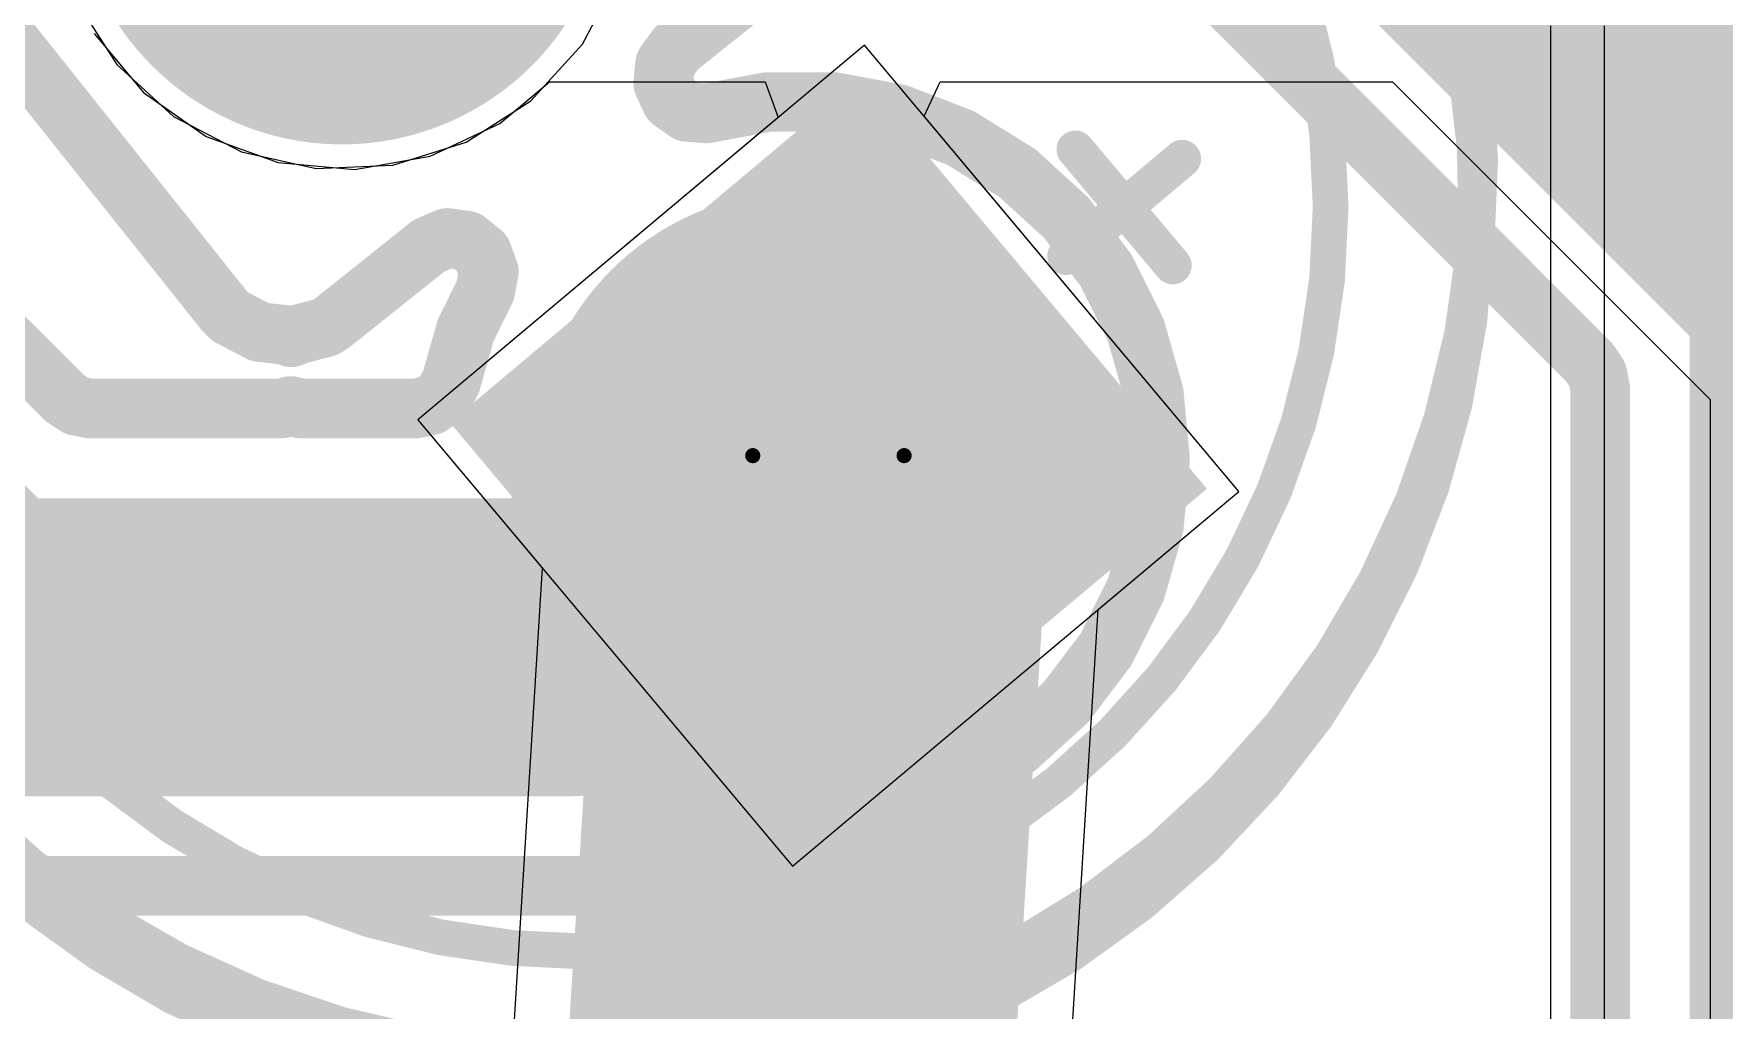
# Model space of a CAD drawing. Header units: inches. Extents: x 0 to 12.4, y -0.6 to 2.2.
# Drawn here: x 1.4063 to 1.6296, y 0.8681 to 0.997 of the extents above; entities that cross this region are included whole.
import ezdxf

# ---------------------------------------------------------------- set-up
doc = ezdxf.new("R2010")
doc.units = ezdxf.units.IN
doc.header["$MEASUREMENT"] = 0
for name, color, linetype in [('Bottom Layer', 5, 'Continuous'), ('Bottom Solder', 6, 'Continuous'), ('Dimension', 6, 'Continuous'), ('Drill Drawing', 1, 'Continuous'), ('Mechanical 4', 56, 'Continuous'), ('Multi-Layer', 9, 'Continuous'), ('Pad Holes', 156, 'Continuous'), ('Top Layer', 1, 'Continuous'), ('Top Overlay', 2, 'Continuous'), ('Top Solder', 216, 'Continuous')]:
    doc.layers.add(name, color=color, linetype=linetype)

# ---------------------------------------------------------------- blocks, each defined once
blk = doc.blocks.new('IR333_A_52')
at = {"layer": 'Bottom Layer'}
blk.add_hatch(color=5, dxfattribs=at).paths.add_polyline_path([(-0.08149595, 0.03149605), (-0.01850385, 0.03149605), (-0.01850385, -0.03149605), (-0.08149595, -0.03149605)])
h = blk.add_hatch(color=5, dxfattribs=at)
edge = h.paths.add_edge_path()
edge.add_arc((0.0499999, 0), 0.031496, 0, 360)
at = {"layer": 'Bottom Solder'}
blk.add_hatch(color=6, dxfattribs=at).paths.add_polyline_path([(-0.08549595, 0.03549605), (-0.01450385, 0.03549605), (-0.01450385, -0.03549605), (-0.08549595, -0.03549605)])
h = blk.add_hatch(color=6, dxfattribs=at)
edge = h.paths.add_edge_path()
edge.add_arc((0.0499999, 0), 0.035496, 0, 360)
at = {"layer": 'Multi-Layer'}
blk.add_hatch(color=9, dxfattribs=at).paths.add_polyline_path([(-0.08149595, 0.03149605), (-0.01850385, 0.03149605), (-0.01850385, -0.03149605), (-0.08149595, -0.03149605)])
h = blk.add_hatch(color=9, dxfattribs=at)
edge = h.paths.add_edge_path()
edge.add_arc((0.0499999, 0), 0.031496, 0, 360)
at = {"layer": 'Pad Holes'}
h = blk.add_hatch(color=7, dxfattribs=at)
edge = h.paths.add_edge_path()
edge.add_arc((-0.0499999, 0), 0.017717, 0, 360)
at = {"layer": 'Top Layer'}
blk.add_hatch(color=1, dxfattribs=at).paths.add_polyline_path([(-0.08149595, 0.03149605), (-0.01850385, 0.03149605), (-0.01850385, -0.03149605), (-0.08149595, -0.03149605)])
h = blk.add_hatch(color=1, dxfattribs=at)
edge = h.paths.add_edge_path()
edge.add_arc((0.0499999, 0), 0.031496, 0, 360)
at = {"layer": 'Top Solder'}
blk.add_hatch(color=216, dxfattribs=at).paths.add_polyline_path([(-0.08549595, 0.03549605), (-0.01450385, 0.03549605), (-0.01450385, -0.03549605), (-0.08549595, -0.03549605)])
h = blk.add_hatch(color=216, dxfattribs=at)
edge = h.paths.add_edge_path()
edge.add_arc((0.0499999, 0), 0.035496, 0, 360)
at = {"layer": 'Top Overlay', "const_width": 0.005}
for points in [[(-0.1181102, 0, -0.7350501228491367), (0.0970696, 0.0672869)], [(0.0970696, -0.0672869, -0.7350501228491367), (-0.1181102, 0)]]:
    blk.add_lwpolyline(points, format="xyb", dxfattribs=at)
at = {"layer": 'Top Overlay', "const_width": 0.0025}
for points in [[(-0.1193602, 0, 1), (-0.1168602, 0, 1)], [(-0.1193602, 0, 1), (-0.1168602, 0, 1)], [(-0.0512501, -0.0409998, 1), (-0.0487501, -0.0409998, 1)], [(-0.0612503, -0.0509999, 1), (-0.0587503, -0.0509999, 1)], [(-0.04125, -0.051, 1), (-0.03875, -0.051, 1)], [(-0.0512501, -0.0609998, 1), (-0.0487501, -0.0609998, 1)]]:
    blk.add_lwpolyline(points, format="xyb", close=True, dxfattribs=at)
at = {"layer": 'Top Overlay', "const_width": 0.005}
for points in [[(-0.0500001, -0.0409998), (-0.0500001, -0.0609998)], [(-0.04, -0.051), (-0.0600003, -0.0509999)]]:
    blk.add_lwpolyline(points, dxfattribs=at)

msp = doc.modelspace()

# ---------------------------------------------------------------- hatches: boundary and pattern name
at = {"layer": 'Dimension'}
h = msp.add_hatch(color=6, dxfattribs=at)
edge = h.paths.add_edge_path()
edge.add_arc((1.5076335, 0.9407664), 0.035433, 0, 360)
h = msp.add_hatch(color=6, dxfattribs=at)
edge = h.paths.add_edge_path()
edge.add_arc((1.5076335, 0.9407664), 0.035433, 0, 360)

# ---------------------------------------------------------------- linework, layer by layer
at = {"layer": 'Bottom Layer'}
for p, q in [((1.4788141, 0.9956581), (1.4834945, 1.0046491)), ((1.4118176, 1.0015196), (1.4172638, 0.9929708)), ((1.6067022, 0.9980812), (1.6067022, 0.6699006)), ((1.6138393, 0.6699006), (1.6138393, 0.9980812)), ((1.5160314, 0.9955593), (1.4570521, 0.9460698)), ((1.4719662, 0.988185), (1.4788141, 0.9956581)), ((1.5655209, 0.93658), (1.5160314, 0.9955593)), ((1.4172638, 0.9929708), (1.4247369, 0.9861229)), ((1.4634174, 0.9827388), (1.4719662, 0.988185)), ((1.4247369, 0.9861229), (1.4337279, 0.9814425)), ((1.4537503, 0.9796908), (1.4634174, 0.9827388)), ((1.4337279, 0.9814425), (1.4436238, 0.9792486)), ((1.4436238, 0.9792486), (1.4537503, 0.9796908)), ((1.4570521, 0.9460698), (1.5065416, 0.8870905)), ((1.5065416, 0.8870905), (1.5655209, 0.93658))]:
    msp.add_line(p, q, dxfattribs=at)
at = {"layer": 'Dimension'}
for points, const_width in [([(1.2298171, 1.0849179), (1.3987147, 0.9160202)], 0.0393701), ([(1.2784083, 1.0808967), (1.4103391, 0.9489659)], 0.007874), ([(1.556195, 1.0538155), (1.6447777, 0.9652328)], 0.0393701), ([(1.5445707, 1.0208699), (1.6118321, 0.9536085)], 0.007874), ([(1.3933268, 1.0082952), (1.4315255, 0.9603967)], 0.007874), ([(1.4912254, 0.9951339), (1.503836, 1.0051906)], 0.007874), ([(1.4897124, 0.9930686), (1.4912254, 0.9951339)], 0.007874), ([(1.4894527, 0.9905216), (1.4897124, 0.9930686)], 0.007874), ([(1.4894527, 0.9905216), (1.4905177, 0.9881934)], 0.007874), ([(1.4905177, 0.9881934), (1.4926144, 0.9867243)], 0.007874), ([(1.4951664, 0.9865183), (1.5030322, 0.9879887)], 0.007874), ([(1.5030322, 0.9879887), (1.5030324, 0.9879888)], 0.007874), ([(1.5030324, 0.9879888), (1.5032539, 0.9880302)], 0.007874), ([(1.5032539, 0.9880302), (1.5120131, 0.9880302)], 0.007874), ([(1.5120131, 0.9880302), (1.5122346, 0.9879888)], 0.007874), ([(1.5122346, 0.9879888), (1.5122348, 0.9879887)], 0.007874), ([(1.5122348, 0.9879887), (1.5201005, 0.9865183)], 0.007874), ([(1.4926144, 0.9867243), (1.4951664, 0.9865183)], 0.007874), ([(1.5201005, 0.9865183), (1.5206233, 0.9864206)], 0.007874), ([(1.5206233, 0.9864206), (1.5208337, 0.9863391)], 0.007874), ([(1.5208337, 0.9863391), (1.5281652, 0.9834989)], 0.007874), ([(1.5281652, 0.9834989), (1.528791, 0.9832564)], 0.007874), ([(1.528791, 0.9832564), (1.5289829, 0.9831376)], 0.007874), ([(1.5289829, 0.9831376), (1.5360465, 0.9787641)], 0.007874), ([(1.6447777, 0.4731069), (1.6447777, 0.9652328)], 0.0393701), ([(1.5360465, 0.9787641), (1.5360466, 0.978764)], 0.007874), ([(1.5360466, 0.978764), (1.5362383, 0.9786453)], 0.007874), ([(1.5362383, 0.9786453), (1.5368677, 0.9780715)], 0.007874), ([(1.5368677, 0.9780715), (1.5425445, 0.9728964)], 0.007874), ([(1.5425445, 0.9728964), (1.5425447, 0.9728963)], 0.007874), ([(1.5425447, 0.9728963), (1.5427115, 0.9727442)], 0.007874), ([(1.5427115, 0.9727442), (1.5428474, 0.9725641)], 0.007874), ([(1.5428474, 0.9725641), (1.5428476, 0.972564)], 0.007874), ([(1.5428476, 0.972564), (1.5478542, 0.9659342)], 0.007874), ([(1.4585214, 0.9690527), (1.4609226, 0.9700753)], 0.007874), ([(1.4609226, 0.9700753), (1.4635075, 0.9697147)], 0.007874), ([(1.4456692, 0.9588032), (1.4585214, 0.9690527)], 0.007874), ([(1.4635075, 0.9697147), (1.4655373, 0.968074)], 0.007874), ([(1.4655373, 0.968074), (1.4664317, 0.9656221)], 0.007874), ([(1.4659352, 0.9630598), (1.4664317, 0.9656221)], 0.007874), ([(1.5478542, 0.9659342), (1.5479901, 0.9657541)], 0.007874), ([(1.5479901, 0.9657541), (1.5518945, 0.9579132)], 0.007874), ([(1.4634731, 0.9581154), (1.4659352, 0.9630598)], 0.007874), ([(1.4315255, 0.9603967), (1.432232, 0.9596948)], 0.007874), ([(1.432232, 0.9596948), (1.4325573, 0.9595247)], 0.007874), ([(1.4325573, 0.9595247), (1.4325574, 0.9595246)], 0.007874), ([(1.4325574, 0.9595246), (1.4356392, 0.9579132)], 0.007874), ([(1.4448242, 0.9582761), (1.4456692, 0.9588032)], 0.007874), ([(1.4356392, 0.9579132), (1.4361516, 0.9576453)], 0.007874), ([(1.4361516, 0.9576453), (1.4393522, 0.9572847)], 0.007874), ([(1.4393522, 0.9572847), (1.4394908, 0.9572691)], 0.007874), ([(1.4394908, 0.9572691), (1.4403107, 0.9569561)], 0.007874), ([(1.4403107, 0.9569561), (1.4405742, 0.9570459)], 0.007874), ([(1.4405468, 0.9571501), (1.4448242, 0.9582761)], 0.007874), ([(1.4405468, 0.9571501), (1.4405742, 0.9570459)], 0.007874), ([(1.4614289, 0.9510819), (1.4633107, 0.9576961)], 0.007874), ([(1.4774549, 0.9160202), (1.502201, 0.9407664)], 0.0393701), ([(1.4633107, 0.9576961), (1.4633109, 0.9576965)], 0.007874), ([(1.4633109, 0.9576965), (1.4633725, 0.9579132)], 0.007874), ([(1.4633725, 0.9579132), (1.4634729, 0.9581148)], 0.007874), ([(1.4634729, 0.9581148), (1.4634731, 0.9581154)], 0.007874), ([(1.502201, 0.9407664), (1.5076335, 0.9407664)], 0.0393701), ([(1.5518945, 0.9579132), (1.5542916, 0.9494883)], 0.007874), ([(1.6118321, 0.9536085), (1.6128904, 0.9520247)], 0.007874), ([(1.6128904, 0.9520247), (1.613262, 0.9501565)], 0.007874), ([(1.4604407, 0.9492416), (1.4614289, 0.9510819)], 0.007874), ([(1.613262, 0.4881832), (1.613262, 0.9501565)], 0.007874), ([(1.4103391, 0.9489659), (1.4119229, 0.9479076)], 0.007874), ([(1.4119229, 0.9479076), (1.4137911, 0.947536)], 0.007874), ([(1.4137911, 0.947536), (1.4389442, 0.947536)], 0.007874), ([(1.4389442, 0.947536), (1.4402992, 0.9478855)], 0.007874), ([(1.4402992, 0.9478855), (1.441636, 0.947536)], 0.007874), ([(1.441636, 0.947536), (1.4567333, 0.947536)], 0.007874), ([(1.4567333, 0.947536), (1.4587738, 0.9479828)], 0.007874), ([(1.4587738, 0.9479828), (1.4604407, 0.9492416)], 0.007874), ([(1.5542916, 0.9494883), (1.5550998, 0.9407664)], 0.007874), ([(1.5542916, 0.9320445), (1.5550998, 0.9407664)], 0.007874), ([(1.5518945, 0.9236196), (1.5542916, 0.9320445)], 0.007874), ([(1.3987147, 0.9160202), (1.4774549, 0.9160202)], 0.0393701), ([(1.5479901, 0.9157786), (1.5518945, 0.9236196)], 0.007874), ([(1.5427115, 0.9087886), (1.5479901, 0.9157786)], 0.007874), ([(1.5362383, 0.9028875), (1.5427115, 0.9087886)], 0.007874), ([(1.528791, 0.8982763), (1.5362383, 0.9028875)], 0.007874), ([(1.5206233, 0.8951121), (1.528791, 0.8982763)], 0.007874), ([(1.5120131, 0.8935026), (1.5206233, 0.8951121)], 0.007874), ([(1.497229, 0.8912243), (1.4982777, 0.8922731)], 0.007874), ([(1.4982777, 0.8922731), (1.5002857, 0.8934845)], 0.007874), ([(1.5002857, 0.8934845), (1.5026269, 0.8936198)], 0.007874), ([(1.5026269, 0.8936198), (1.5032539, 0.8935026)], 0.007874), ([(1.5032539, 0.8935026), (1.5117876, 0.8935026)], 0.007874), ([(1.5117876, 0.8935026), (1.5120131, 0.8935026)], 0.007874), ([(1.4943284, 0.8891663), (1.4955068, 0.8901061)], 0.007874), ([(1.4955068, 0.8901061), (1.495953, 0.8904226)], 0.007874), ([(1.495953, 0.8904226), (1.4959531, 0.8904227)], 0.007874), ([(1.4959531, 0.8904227), (1.497229, 0.8912243)], 0.007874), ([(1.4902393, 0.8871043), (1.4912156, 0.8874459)], 0.007874), ([(1.4912156, 0.8874459), (1.4924918, 0.8882479)], 0.007874), ([(1.4924918, 0.8882479), (1.4929701, 0.8885122)], 0.007874), ([(1.4929701, 0.8885122), (1.4943284, 0.8891663)], 0.007874), ([(1.4824755, 0.88484), (1.4830138, 0.8849315)], 0.007874), ([(1.4830138, 0.8849315), (1.4845122, 0.8851002)], 0.007874), ([(1.4845122, 0.8851002), (1.4859353, 0.8855983)], 0.007874), ([(1.4859353, 0.8855983), (1.4864598, 0.8857493)], 0.007874), ([(1.4864598, 0.8857493), (1.4879297, 0.8860848)], 0.007874), ([(1.4879297, 0.8860848), (1.4892874, 0.8867387)], 0.007874), ([(1.4892874, 0.8867387), (1.4897934, 0.8869482)], 0.007874), ([(1.4897934, 0.8869482), (1.4902393, 0.8871043)], 0.007874), ([(1.4022657, 0.8845045), (1.4739039, 0.8845045)], 0.007874), ([(1.4739039, 0.8845045), (1.4792247, 0.8845045)], 0.007874), ([(1.4792247, 0.8845045), (1.4807318, 0.8845045)], 0.007874), ([(1.4807318, 0.8845045), (1.4810058, 0.8845045)], 0.007874), ([(1.4810058, 0.8845045), (1.4824755, 0.88484)], 0.007874)]:
    msp.add_lwpolyline(points, dxfattribs=dict(at, const_width=const_width))
for points, const_width in [([(1.4892569, 0.9951339, 1), (1.4931939, 0.9951339, 1)], 0.003937), ([(1.4892569, 0.9951339, 1), (1.4931939, 0.9951339, 1)], 0.003937), ([(1.4877439, 0.9930686, 1), (1.4916809, 0.9930686, 1)], 0.003937), ([(1.4877439, 0.9930686, 1), (1.4916809, 0.9930686, 1)], 0.003937), ([(1.4874842, 0.9905216, 1), (1.4914212, 0.9905216, 1)], 0.003937), ([(1.4874842, 0.9905216, 1), (1.4914212, 0.9905216, 1)], 0.003937), ([(1.4885492, 0.9881934, 1), (1.4924862, 0.9881934, 1)], 0.003937), ([(1.4885492, 0.9881934, 1), (1.4924862, 0.9881934, 1)], 0.003937), ([(1.5010637, 0.9879887, 1), (1.5050007, 0.9879887, 1)], 0.003937), ([(1.5010637, 0.9879887, 1), (1.5050007, 0.9879887, 1)], 0.003937), ([(1.5010639, 0.9879888, 1), (1.5050009, 0.9879888, 1)], 0.003937), ([(1.5010639, 0.9879888, 1), (1.5050009, 0.9879888, 1)], 0.003937), ([(1.5012854, 0.9880302, 1), (1.5052224, 0.9880302, 1)], 0.003937), ([(1.5012854, 0.9880302, 1), (1.5052224, 0.9880302, 1)], 0.003937), ([(1.5100446, 0.9880302, 1), (1.5139816, 0.9880302, 1)], 0.003937), ([(1.5100446, 0.9880302, 1), (1.5139816, 0.9880302, 1)], 0.003937), ([(1.5102661, 0.9879888, 1), (1.5142031, 0.9879888, 1)], 0.003937), ([(1.5102661, 0.9879888, 1), (1.5142031, 0.9879888, 1)], 0.003937), ([(1.5102663, 0.9879887, 1), (1.5142033, 0.9879887, 1)], 0.003937), ([(1.5102663, 0.9879887, 1), (1.5142033, 0.9879887, 1)], 0.003937), ([(1.4906459, 0.9867243, 1), (1.4945829, 0.9867243, 1)], 0.003937), ([(1.4906459, 0.9867243, 1), (1.4945829, 0.9867243, 1)], 0.003937), ([(1.4931979, 0.9865183, 1), (1.4971349, 0.9865183, 1)], 0.003937), ([(1.4931979, 0.9865183, 1), (1.4971349, 0.9865183, 1)], 0.003937), ([(1.518132, 0.9865183, 1), (1.522069, 0.9865183, 1)], 0.003937), ([(1.518132, 0.9865183, 1), (1.522069, 0.9865183, 1)], 0.003937), ([(1.5186548, 0.9864206, 1), (1.5225918, 0.9864206, 1)], 0.003937), ([(1.5186548, 0.9864206, 1), (1.5225918, 0.9864206, 1)], 0.003937), ([(1.5188652, 0.9863391, 1), (1.5228022, 0.9863391, 1)], 0.003937), ([(1.5188652, 0.9863391, 1), (1.5228022, 0.9863391, 1)], 0.003937), ([(1.5261967, 0.9834989, 1), (1.5301337, 0.9834989, 1)], 0.003937), ([(1.5261967, 0.9834989, 1), (1.5301337, 0.9834989, 1)], 0.003937), ([(1.5268225, 0.9832564, 1), (1.5307595, 0.9832564, 1)], 0.003937), ([(1.5268225, 0.9832564, 1), (1.5307595, 0.9832564, 1)], 0.003937), ([(1.5270144, 0.9831376, 1), (1.5309514, 0.9831376, 1)], 0.003937), ([(1.5270144, 0.9831376, 1), (1.5309514, 0.9831376, 1)], 0.003937), ([(1.6349352, 0.9652328, 1), (1.6546202, 0.9652328, 1)], 0.019685), ([(1.6349352, 0.9652328, 1), (1.6546202, 0.9652328, 1)], 0.019685), ([(1.534078, 0.9787641, 1), (1.538015, 0.9787641, 1)], 0.003937), ([(1.534078, 0.9787641, 1), (1.538015, 0.9787641, 1)], 0.003937), ([(1.5340781, 0.978764, 1), (1.5380151, 0.978764, 1)], 0.003937), ([(1.5340781, 0.978764, 1), (1.5380151, 0.978764, 1)], 0.003937), ([(1.5342698, 0.9786453, 1), (1.5382068, 0.9786453, 1)], 0.003937), ([(1.5342698, 0.9786453, 1), (1.5382068, 0.9786453, 1)], 0.003937), ([(1.5348992, 0.9780715, 1), (1.5388362, 0.9780715, 1)], 0.003937), ([(1.5348992, 0.9780715, 1), (1.5388362, 0.9780715, 1)], 0.003937), ([(1.540576, 0.9728964, 1), (1.544513, 0.9728964, 1)], 0.003937), ([(1.540576, 0.9728964, 1), (1.544513, 0.9728964, 1)], 0.003937), ([(1.5405762, 0.9728963, 1), (1.5445132, 0.9728963, 1)], 0.003937), ([(1.5405762, 0.9728963, 1), (1.5445132, 0.9728963, 1)], 0.003937), ([(1.540743, 0.9727442, 1), (1.54468, 0.9727442, 1)], 0.003937), ([(1.540743, 0.9727442, 1), (1.54468, 0.9727442, 1)], 0.003937), ([(1.5408789, 0.9725641, 1), (1.5448159, 0.9725641, 1)], 0.003937), ([(1.5408789, 0.9725641, 1), (1.5448159, 0.9725641, 1)], 0.003937), ([(1.5408791, 0.972564, 1), (1.5448161, 0.972564, 1)], 0.003937), ([(1.5408791, 0.972564, 1), (1.5448161, 0.972564, 1)], 0.003937), ([(1.4589541, 0.9700753, 1), (1.4628911, 0.9700753, 1)], 0.003937), ([(1.4589541, 0.9700753, 1), (1.4628911, 0.9700753, 1)], 0.003937), ([(1.4565529, 0.9690527, 1), (1.4604899, 0.9690527, 1)], 0.003937), ([(1.4565529, 0.9690527, 1), (1.4604899, 0.9690527, 1)], 0.003937), ([(1.461539, 0.9697147, 1), (1.465476, 0.9697147, 1)], 0.003937), ([(1.461539, 0.9697147, 1), (1.465476, 0.9697147, 1)], 0.003937), ([(1.4635688, 0.968074, 1), (1.4675058, 0.968074, 1)], 0.003937), ([(1.4635688, 0.968074, 1), (1.4675058, 0.968074, 1)], 0.003937), ([(1.4644632, 0.9656221, 1), (1.4684002, 0.9656221, 1)], 0.003937), ([(1.4644632, 0.9656221, 1), (1.4684002, 0.9656221, 1)], 0.003937), ([(1.5458857, 0.9659342, 1), (1.5498227, 0.9659342, 1)], 0.003937), ([(1.5458857, 0.9659342, 1), (1.5498227, 0.9659342, 1)], 0.003937), ([(1.5460216, 0.9657541, 1), (1.5499586, 0.9657541, 1)], 0.003937), ([(1.5460216, 0.9657541, 1), (1.5499586, 0.9657541, 1)], 0.003937), ([(1.4639667, 0.9630598, 1), (1.4679037, 0.9630598, 1)], 0.003937), ([(1.4639667, 0.9630598, 1), (1.4679037, 0.9630598, 1)], 0.003937), ([(1.429557, 0.9603967, 1), (1.433494, 0.9603967, 1)], 0.003937), ([(1.429557, 0.9603967, 1), (1.433494, 0.9603967, 1)], 0.003937), ([(1.4302635, 0.9596948, 1), (1.4342005, 0.9596948, 1)], 0.003937), ([(1.4302635, 0.9596948, 1), (1.4342005, 0.9596948, 1)], 0.003937), ([(1.4305888, 0.9595247, 1), (1.4345258, 0.9595247, 1)], 0.003937), ([(1.4305888, 0.9595247, 1), (1.4345258, 0.9595247, 1)], 0.003937), ([(1.4305889, 0.9595246, 1), (1.4345259, 0.9595246, 1)], 0.003937), ([(1.4305889, 0.9595246, 1), (1.4345259, 0.9595246, 1)], 0.003937), ([(1.4437007, 0.9588032, 1), (1.4476377, 0.9588032, 1)], 0.003937), ([(1.4437007, 0.9588032, 1), (1.4476377, 0.9588032, 1)], 0.003937), ([(1.4336707, 0.9579132, 1), (1.4376077, 0.9579132, 1)], 0.003937), ([(1.4336707, 0.9579132, 1), (1.4376077, 0.9579132, 1)], 0.003937), ([(1.4341831, 0.9576453, 1), (1.4381201, 0.9576453, 1)], 0.003937), ([(1.4341831, 0.9576453, 1), (1.4381201, 0.9576453, 1)], 0.003937), ([(1.4373837, 0.9572847, 1), (1.4413207, 0.9572847, 1)], 0.003937), ([(1.4373837, 0.9572847, 1), (1.4413207, 0.9572847, 1)], 0.003937), ([(1.4375223, 0.9572691, 1), (1.4414593, 0.9572691, 1)], 0.003937), ([(1.4375223, 0.9572691, 1), (1.4414593, 0.9572691, 1)], 0.003937), ([(1.4383422, 0.9569561, 1), (1.4422792, 0.9569561, 1)], 0.003937), ([(1.4383422, 0.9569561, 1), (1.4422792, 0.9569561, 1)], 0.003937), ([(1.4385783, 0.9571501, 1), (1.4425153, 0.9571501, 1)], 0.003937), ([(1.4385783, 0.9571501, 1), (1.4425153, 0.9571501, 1)], 0.003937), ([(1.4386057, 0.9570459, 1), (1.4425427, 0.9570459, 1)], 0.003937), ([(1.4386057, 0.9570459, 1), (1.4425427, 0.9570459, 1)], 0.003937), ([(1.4428557, 0.9582761, 1), (1.4467927, 0.9582761, 1)], 0.003937), ([(1.4428557, 0.9582761, 1), (1.4467927, 0.9582761, 1)], 0.003937), ([(1.4613422, 0.9576961, 1), (1.4652792, 0.9576961, 1)], 0.003937), ([(1.4613422, 0.9576961, 1), (1.4652792, 0.9576961, 1)], 0.003937), ([(1.4613424, 0.9576965, 1), (1.4652794, 0.9576965, 1)], 0.003937), ([(1.4613424, 0.9576965, 1), (1.4652794, 0.9576965, 1)], 0.003937), ([(1.461404, 0.9579132, 1), (1.465341, 0.9579132, 1)], 0.003937), ([(1.461404, 0.9579132, 1), (1.465341, 0.9579132, 1)], 0.003937), ([(1.4615044, 0.9581148, 1), (1.4654414, 0.9581148, 1)], 0.003937), ([(1.4615044, 0.9581148, 1), (1.4654414, 0.9581148, 1)], 0.003937), ([(1.4615046, 0.9581154, 1), (1.4654416, 0.9581154, 1)], 0.003937), ([(1.4615046, 0.9581154, 1), (1.4654416, 0.9581154, 1)], 0.003937), ([(1.4923585, 0.9407664, 1), (1.5120435, 0.9407664, 1)], 0.019685), ([(1.4923585, 0.9407664, 1), (1.5120435, 0.9407664, 1)], 0.019685), ([(1.497791, 0.9407664, 1), (1.517476, 0.9407664, 1)], 0.019685), ([(1.549926, 0.9579132, 1), (1.553863, 0.9579132, 1)], 0.003937), ([(1.549926, 0.9579132, 1), (1.553863, 0.9579132, 1)], 0.003937), ([(1.6098636, 0.9536085, 1), (1.6138006, 0.9536085, 1)], 0.003937), ([(1.6098636, 0.9536085, 1), (1.6138006, 0.9536085, 1)], 0.003937), ([(1.6109219, 0.9520247, 1), (1.6148589, 0.9520247, 1)], 0.003937), ([(1.6109219, 0.9520247, 1), (1.6148589, 0.9520247, 1)], 0.003937), ([(1.4594604, 0.9510819, 1), (1.4633974, 0.9510819, 1)], 0.003937), ([(1.4594604, 0.9510819, 1), (1.4633974, 0.9510819, 1)], 0.003937), ([(1.6112935, 0.9501565, 1), (1.6152305, 0.9501565, 1)], 0.003937), ([(1.6112935, 0.9501565, 1), (1.6152305, 0.9501565, 1)], 0.003937), ([(1.4083706, 0.9489659, 1), (1.4123076, 0.9489659, 1)], 0.003937), ([(1.4083706, 0.9489659, 1), (1.4123076, 0.9489659, 1)], 0.003937), ([(1.4099544, 0.9479076, 1), (1.4138914, 0.9479076, 1)], 0.003937), ([(1.4099544, 0.9479076, 1), (1.4138914, 0.9479076, 1)], 0.003937), ([(1.4118226, 0.947536, 1), (1.4157596, 0.947536, 1)], 0.003937), ([(1.4118226, 0.947536, 1), (1.4157596, 0.947536, 1)], 0.003937), ([(1.4369757, 0.947536, 1), (1.4409127, 0.947536, 1)], 0.003937), ([(1.4369757, 0.947536, 1), (1.4409127, 0.947536, 1)], 0.003937), ([(1.4383307, 0.9478855, 1), (1.4422677, 0.9478855, 1)], 0.003937), ([(1.4383307, 0.9478855, 1), (1.4422677, 0.9478855, 1)], 0.003937), ([(1.4396675, 0.947536, 1), (1.4436045, 0.947536, 1)], 0.003937), ([(1.4396675, 0.947536, 1), (1.4436045, 0.947536, 1)], 0.003937), ([(1.4547648, 0.947536, 1), (1.4587018, 0.947536, 1)], 0.003937), ([(1.4547648, 0.947536, 1), (1.4587018, 0.947536, 1)], 0.003937), ([(1.4568053, 0.9479828, 1), (1.4607423, 0.9479828, 1)], 0.003937), ([(1.4568053, 0.9479828, 1), (1.4607423, 0.9479828, 1)], 0.003937), ([(1.4584722, 0.9492416, 1), (1.4624092, 0.9492416, 1)], 0.003937), ([(1.4584722, 0.9492416, 1), (1.4624092, 0.9492416, 1)], 0.003937), ([(1.5523231, 0.9494883, 1), (1.5562601, 0.9494883, 1)], 0.003937), ([(1.5523231, 0.9494883, 1), (1.5562601, 0.9494883, 1)], 0.003937), ([(1.5531313, 0.9407664, 1), (1.5570683, 0.9407664, 1)], 0.003937), ([(1.5531313, 0.9407664, 1), (1.5570683, 0.9407664, 1)], 0.003937), ([(1.5523231, 0.9320445, 1), (1.5562601, 0.9320445, 1)], 0.003937), ([(1.5523231, 0.9320445, 1), (1.5562601, 0.9320445, 1)], 0.003937), ([(1.3888722, 0.9160202, 1), (1.4085572, 0.9160202, 1)], 0.019685), ([(1.3888722, 0.9160202, 1), (1.4085572, 0.9160202, 1)], 0.019685), ([(1.4676124, 0.9160202, 1), (1.4872974, 0.9160202, 1)], 0.019685), ([(1.4676124, 0.9160202, 1), (1.4872974, 0.9160202, 1)], 0.019685), ([(1.549926, 0.9236196, 1), (1.553863, 0.9236196, 1)], 0.003937), ([(1.549926, 0.9236196, 1), (1.553863, 0.9236196, 1)], 0.003937), ([(1.5460216, 0.9157786, 1), (1.5499586, 0.9157786, 1)], 0.003937), ([(1.5460216, 0.9157786, 1), (1.5499586, 0.9157786, 1)], 0.003937), ([(1.540743, 0.9087886, 1), (1.54468, 0.9087886, 1)], 0.003937), ([(1.540743, 0.9087886, 1), (1.54468, 0.9087886, 1)], 0.003937), ([(1.5342698, 0.9028875, 1), (1.5382068, 0.9028875, 1)], 0.003937), ([(1.5342698, 0.9028875, 1), (1.5382068, 0.9028875, 1)], 0.003937), ([(1.5268225, 0.8982763, 1), (1.5307595, 0.8982763, 1)], 0.003937), ([(1.5268225, 0.8982763, 1), (1.5307595, 0.8982763, 1)], 0.003937), ([(1.5186548, 0.8951121, 1), (1.5225918, 0.8951121, 1)], 0.003937), ([(1.5186548, 0.8951121, 1), (1.5225918, 0.8951121, 1)], 0.003937), ([(1.4963092, 0.8922731, 1), (1.5002462, 0.8922731, 1)], 0.003937), ([(1.4963092, 0.8922731, 1), (1.5002462, 0.8922731, 1)], 0.003937), ([(1.4983172, 0.8934845, 1), (1.5022542, 0.8934845, 1)], 0.003937), ([(1.4983172, 0.8934845, 1), (1.5022542, 0.8934845, 1)], 0.003937), ([(1.5006584, 0.8936198, 1), (1.5045954, 0.8936198, 1)], 0.003937), ([(1.5006584, 0.8936198, 1), (1.5045954, 0.8936198, 1)], 0.003937), ([(1.5012854, 0.8935026, 1), (1.5052224, 0.8935026, 1)], 0.003937), ([(1.5012854, 0.8935026, 1), (1.5052224, 0.8935026, 1)], 0.003937), ([(1.5098191, 0.8935026, 1), (1.5137561, 0.8935026, 1)], 0.003937), ([(1.5098191, 0.8935026, 1), (1.5137561, 0.8935026, 1)], 0.003937), ([(1.5100446, 0.8935026, 1), (1.5139816, 0.8935026, 1)], 0.003937), ([(1.5100446, 0.8935026, 1), (1.5139816, 0.8935026, 1)], 0.003937), ([(1.4935383, 0.8901061, 1), (1.4974753, 0.8901061, 1)], 0.003937), ([(1.4935383, 0.8901061, 1), (1.4974753, 0.8901061, 1)], 0.003937), ([(1.4939845, 0.8904226, 1), (1.4979215, 0.8904226, 1)], 0.003937), ([(1.4939845, 0.8904226, 1), (1.4979215, 0.8904226, 1)], 0.003937), ([(1.4939846, 0.8904227, 1), (1.4979216, 0.8904227, 1)], 0.003937), ([(1.4939846, 0.8904227, 1), (1.4979216, 0.8904227, 1)], 0.003937), ([(1.4952605, 0.8912243, 1), (1.4991975, 0.8912243, 1)], 0.003937), ([(1.4952605, 0.8912243, 1), (1.4991975, 0.8912243, 1)], 0.003937), ([(1.4892471, 0.8874459, 1), (1.4931841, 0.8874459, 1)], 0.003937), ([(1.4892471, 0.8874459, 1), (1.4931841, 0.8874459, 1)], 0.003937), ([(1.4905233, 0.8882479, 1), (1.4944603, 0.8882479, 1)], 0.003937), ([(1.4905233, 0.8882479, 1), (1.4944603, 0.8882479, 1)], 0.003937), ([(1.4910016, 0.8885122, 1), (1.4949386, 0.8885122, 1)], 0.003937), ([(1.4910016, 0.8885122, 1), (1.4949386, 0.8885122, 1)], 0.003937), ([(1.4923599, 0.8891663, 1), (1.4962969, 0.8891663, 1)], 0.003937), ([(1.4923599, 0.8891663, 1), (1.4962969, 0.8891663, 1)], 0.003937), ([(1.4810453, 0.8849315, 1), (1.4849823, 0.8849315, 1)], 0.003937), ([(1.4810453, 0.8849315, 1), (1.4849823, 0.8849315, 1)], 0.003937), ([(1.4825437, 0.8851002, 1), (1.4864807, 0.8851002, 1)], 0.003937), ([(1.4825437, 0.8851002, 1), (1.4864807, 0.8851002, 1)], 0.003937), ([(1.4839668, 0.8855983, 1), (1.4879038, 0.8855983, 1)], 0.003937), ([(1.4839668, 0.8855983, 1), (1.4879038, 0.8855983, 1)], 0.003937), ([(1.4844913, 0.8857493, 1), (1.4884283, 0.8857493, 1)], 0.003937), ([(1.4844913, 0.8857493, 1), (1.4884283, 0.8857493, 1)], 0.003937), ([(1.4859612, 0.8860848, 1), (1.4898982, 0.8860848, 1)], 0.003937), ([(1.4859612, 0.8860848, 1), (1.4898982, 0.8860848, 1)], 0.003937), ([(1.4873189, 0.8867387, 1), (1.4912559, 0.8867387, 1)], 0.003937), ([(1.4873189, 0.8867387, 1), (1.4912559, 0.8867387, 1)], 0.003937), ([(1.4878249, 0.8869482, 1), (1.4917619, 0.8869482, 1)], 0.003937), ([(1.4878249, 0.8869482, 1), (1.4917619, 0.8869482, 1)], 0.003937), ([(1.4882708, 0.8871043, 1), (1.4922078, 0.8871043, 1)], 0.003937), ([(1.4882708, 0.8871043, 1), (1.4922078, 0.8871043, 1)], 0.003937), ([(1.4719354, 0.8845045, 1), (1.4758724, 0.8845045, 1)], 0.003937), ([(1.4719354, 0.8845045, 1), (1.4758724, 0.8845045, 1)], 0.003937), ([(1.4772562, 0.8845045, 1), (1.4811932, 0.8845045, 1)], 0.003937), ([(1.4772562, 0.8845045, 1), (1.4811932, 0.8845045, 1)], 0.003937), ([(1.4787633, 0.8845045, 1), (1.4827003, 0.8845045, 1)], 0.003937), ([(1.4787633, 0.8845045, 1), (1.4827003, 0.8845045, 1)], 0.003937), ([(1.4790373, 0.8845045, 1), (1.4829743, 0.8845045, 1)], 0.003937), ([(1.4790373, 0.8845045, 1), (1.4829743, 0.8845045, 1)], 0.003937), ([(1.480507, 0.88484, 1), (1.484444, 0.88484, 1)], 0.003937), ([(1.480507, 0.88484, 1), (1.484444, 0.88484, 1)], 0.003937)]:
    msp.add_lwpolyline(points, format="xyb", close=True, dxfattribs=dict(at, const_width=const_width))
at = {"layer": 'Drill Drawing'}
for points, const_width in [([(1.5212865, 0.9413249, 1), (1.5012865, 0.9413249, 1)], 0.002), ([(1.5007865, 0.9413249, 1), (1.5017865, 0.9413249, 1)], 0.001), ([(1.5207865, 0.9413249, 1), (1.5217865, 0.9413249, 1)], 0.001)]:
    msp.add_lwpolyline(points, format="xyb", close=True, dxfattribs=dict(at, const_width=const_width))
at = {"layer": 'Mechanical 4', "const_width": 0.0047244}
for points in [[(1.4639264, 1.090966, -0.7597296939052851), (1.552598, 0.8822017)], [(1.5526267, 0.8822243, -0.7597301926920902), (1.3688249, 1.0151238)]]:
    msp.add_lwpolyline(points, format="xyb", dxfattribs=at)
at = {"layer": 'Mechanical 4'}
for points, const_width in [([(1.5776419, 0.9742467, 1), (1.3807907, 0.9742467, 1)], 0.0047244), ([(1.5764608, 0.9742467, 1), (1.578823, 0.9742467, 1)], 0.0023622), ([(1.5514169, 0.8822017, 1), (1.5537791, 0.8822017, 1)], 0.0023622), ([(1.5514456, 0.8822243, 1), (1.5538078, 0.8822243, 1)], 0.0023622)]:
    msp.add_lwpolyline(points, format="xyb", close=True, dxfattribs=dict(at, const_width=const_width))
at = {"layer": 'Top Layer'}
for p, q in [((1.4142605, 0.9970667), (1.420776, 0.989302)), ((1.4678703, 0.9851817), (1.474442, 0.9906961)), ((1.474442, 0.9906961), (1.5029261, 0.9906961)), ((1.5029261, 0.9906961), (1.5046362, 0.9859976)), ((1.5239146, 0.9861645), (1.5260277, 0.9906961)), ((1.5260277, 0.9906961), (1.5857908, 0.9906961)), ((1.5857908, 0.9906961), (1.627767, 0.9487198)), ((1.420776, 0.989302), (1.429079, 0.9834881)), ((1.5046362, 0.9859976), (1.4570521, 0.9460698)), ((1.4586838, 0.980898), (1.4678703, 0.9851817)), ((1.5655209, 0.93658), (1.5239146, 0.9861645)), ((1.429079, 0.9834881), (1.4386039, 0.9800213)), ((1.4487016, 0.9791378), (1.4586838, 0.980898)), ((1.4386039, 0.9800213), (1.4487016, 0.9791378)), ((1.627767, 0.9487198), (1.627767, 0.3142803)), ((1.4570521, 0.9460698), (1.4734545, 0.9265221)), ((1.5469382, 0.9209873), (1.5655209, 0.93658)), ((1.4734545, 0.9265221), (1.4652251, 0.7938828)), ((1.5387327, 0.7887329), (1.5469382, 0.9209873))]:
    msp.add_line(p, q, dxfattribs=at)
for points, const_width in [([(1.597071, 1.0179291), (1.655, 0.9600001)], 0.04), ([(1.5012554, 0.7796474), (1.5112865, 0.9413249)], 0.0590551), ([(1.5098695, 0.925129), (1.5112865, 0.9413249)], 0.04)]:
    msp.add_lwpolyline(points, dxfattribs=dict(at, const_width=const_width))
for points, const_width in [([(1.4965227, 0.9413249, 1), (1.5260503, 0.9413249, 1)], 0.0295275), ([(1.5012865, 0.9413249, 1), (1.5212865, 0.9413249, 1)], 0.02), ([(1.4998695, 0.925129, 1), (1.5198695, 0.925129, 1)], 0.02)]:
    msp.add_lwpolyline(points, format="xyb", close=True, dxfattribs=dict(at, const_width=const_width))

# ---------------------------------------------------------------- block references
at = {"rotation": 130}
msp.add_blockref('IR333_A_52', (1.4791472, 0.979627), dxfattribs=at)

doc.saveas('drawing.dxf')
